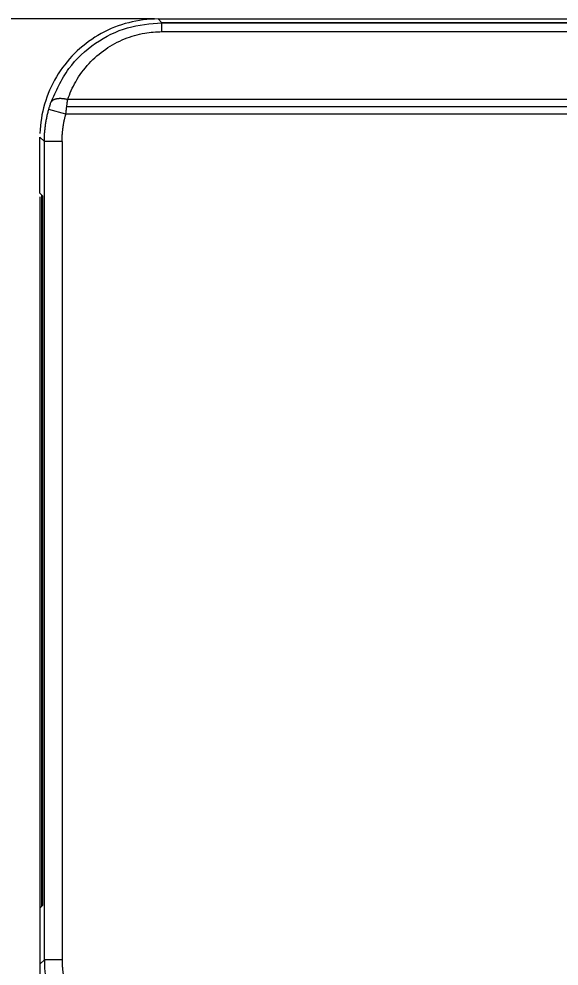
# Model space of a CAD drawing. Extents: x -778 to -614, y -2061 to -1833.
# Drawn here: x -697.45 to -688.26, y -1890.55 to -1874.44 of the extents above; entities that cross this region are included whole.
import ezdxf

# ---------------------------------------------------------------- set-up
doc = ezdxf.new("R2010")
doc.units = 0
doc.header["$MEASUREMENT"] = 0
doc.layers.add('3', color=7, linetype='Continuous')
doc.dimstyles.get("Standard").update_dxf_attribs({"dimtxt": 0.18, "dimasz": 0.18, "dimexe": 0.18, "dimexo": 0.0625, "dimgap": 0.09, "dimtad": 0, "dimtih": 1, "dimtoh": 1, "dimdec": 4, "dimzin": 0, "dimdsep": 46, "dimtxsty": 'Standard', "dimcen": 0.09, "dimadec": 0, "dimazin": 0, "dimtfac": 1, "dimtdec": 4, "dimtofl": 0, "dimtmove": 0, "dimatfit": 3, "dimfxl": 1, "dimtolj": 1, "dimtzin": 0, "dimarcsym": 0})

# ---------------------------------------------------------------- blocks, each defined once
blk = doc.blocks.new('*D82')
at = {"color": 0, "linetype": 'Continuous', "lineweight": 0}
for p, q in [((-697.091, -1877.465), (-697.091, -1897.642)), ((-656.891, -1877.465), (-656.891, -1897.642)), ((-696.911, -1897.462), (-683.498, -1897.462)), ((-657.071, -1897.462), (-670.485, -1897.462))]:
    blk.add_line(p, q, dxfattribs=at)
for points in [[(-696.911, -1897.432), (-696.911, -1897.492), (-697.091, -1897.462)], [(-657.071, -1897.432), (-657.071, -1897.492), (-656.891, -1897.462)]]:
    blk.add_solid(points, dxfattribs=at)
at = {"layer": 'Defpoints', "color": 0, "linetype": 'Continuous', "lineweight": 0}
for p in [(-697.091, -1877.402), (-656.891, -1877.402), (-656.891, -1897.462)]:
    blk.add_point(p, dxfattribs=at)
at = {"color": 0, "linetype": 'Continuous', "lineweight": 0, "insert": (-676.991, -1897.462), "char_height": 3.5, "attachment_point": 5}
blk.add_mtext('\\A1;40.20', dxfattribs=at)
blk = doc.blocks.new('*D83')
at = {"color": 0, "linetype": 'Continuous', "lineweight": 0}
for p, q in [((-695.144, -1874.438), (-705.631, -1874.438)), ((-705.451, -1874.618), (-705.451, -1881.643)), ((-705.451, -1892.348), (-705.451, -1885.323)), ((-695.144, -1892.528), (-705.631, -1892.528))]:
    blk.add_line(p, q, dxfattribs=at)
for points in [[(-705.481, -1874.618), (-705.421, -1874.618), (-705.451, -1874.438)], [(-705.481, -1892.348), (-705.421, -1892.348), (-705.451, -1892.528)]]:
    blk.add_solid(points, dxfattribs=at)
at = {"layer": 'Defpoints', "color": 0, "linetype": 'Continuous', "lineweight": 0}
for p in [(-695.082, -1874.438), (-705.451, -1892.528), (-695.082, -1892.528)]:
    blk.add_point(p, dxfattribs=at)
at = {"color": 0, "linetype": 'Continuous', "lineweight": 0, "insert": (-705.451, -1883.483), "char_height": 3.5, "attachment_point": 5}
blk.add_mtext('\\A1;18.09', dxfattribs=at)

msp = doc.modelspace()

# ---------------------------------------------------------------- linework, layer by layer
at = {"layer": '3', "color": 213, "linetype": 'Continuous', "lineweight": 0}
for p, q in [((-695.082, -1874.438), (-687.637, -1874.438)), ((-695.082, -1874.438), (-687.637, -1874.438)), ((-696.65, -1876.058), (-696.94, -1875.976)), ((-697.091, -1877.402), (-697.091, -1876.447)), ((-697.091, -1877.402), (-697.091, -1876.447)), ((-696.714, -1876.523), (-697.016, -1876.523)), ((-697.091, -1877.402), (-697.046, -1877.448)), ((-697.056, -1889.528), (-697.056, -1877.437)), ((-697.046, -1877.448), (-697.046, -1889.517)), ((-697.091, -1889.563), (-697.046, -1889.517)), ((-697.091, -1889.563), (-697.091, -1890.518)), ((-697.091, -1889.563), (-697.091, -1890.518)), ((-696.714, -1890.442), (-697.016, -1890.442))]:
    msp.add_line(p, q, dxfattribs=at)
at = {"layer": '3', "color": 18, "linetype": 'Continuous', "lineweight": 0}
for p, q in [((-695.018, -1874.501), (-695.082, -1874.438)), ((-695.018, -1874.501), (-687.628, -1874.501)), ((-687.628, -1874.504), (-695.018, -1874.504)), ((-695.018, -1874.654), (-687.571, -1874.654)), ((-663.175, -1875.81), (-696.619, -1875.81)), ((-663.175, -1876.058), (-696.65, -1876.058)), ((-696.634, -1875.925), (-663.198, -1875.925)), ((-697.016, -1876.523), (-697.091, -1876.447)), ((-697.016, -1890.442), (-697.016, -1876.523)), ((-697.011, -1890.442), (-697.011, -1876.523)), ((-696.714, -1876.523), (-696.714, -1890.442)), ((-697.016, -1890.442), (-697.091, -1890.518))]:
    msp.add_line(p, q, dxfattribs=at)
at = {"layer": '3', "color": 213, "linetype": 'Continuous', "lineweight": 0}
for points in [[(-695.082, -1874.438, 0), (-695.145, -1874.439, 0), (-695.208, -1874.442, 0), (-695.271, -1874.447, 0), (-695.334, -1874.453, 0), (-695.396, -1874.462, 0), (-695.458, -1874.473, 0), (-695.52, -1874.486, 0), (-695.581, -1874.501, 0), (-695.642, -1874.517, 0), (-695.703, -1874.536, 0), (-695.762, -1874.556, 0), (-695.821, -1874.579, 0), (-695.88, -1874.603, 0), (-695.937, -1874.629, 0), (-695.994, -1874.657, 0), (-696.05, -1874.686, 0), (-696.105, -1874.717, 0), (-696.159, -1874.75, 0), (-696.211, -1874.785, 0), (-696.263, -1874.821, 0), (-696.313, -1874.859, 0), (-696.363, -1874.899, 0), (-696.411, -1874.94, 0), (-696.457, -1874.982, 0), (-696.503, -1875.026, 0), (-696.547, -1875.072, 0), (-696.589, -1875.118, 0), (-696.63, -1875.166, 0), (-696.67, -1875.216, 0), (-696.708, -1875.266, 0), (-696.744, -1875.318, 0), (-696.778, -1875.37, 0), (-696.811, -1875.424, 0), (-696.843, -1875.479, 0), (-696.872, -1875.535, 0), (-696.9, -1875.592, 0), (-696.926, -1875.649, 0), (-696.95, -1875.707, 0), (-696.973, -1875.767, 0), (-696.993, -1875.826, 0), (-697.012, -1875.887, 0), (-697.028, -1875.948, 0), (-697.043, -1876.009, 0), (-697.056, -1876.071, 0), (-697.067, -1876.133, 0), (-697.075, -1876.195, 0), (-697.082, -1876.258, 0), (-697.087, -1876.321, 0), (-697.09, -1876.384, 0)], [(-695.082, -1874.438, 0), (-695.145, -1874.439, 0), (-695.208, -1874.442, 0), (-695.271, -1874.447, 0), (-695.334, -1874.453, 0), (-695.396, -1874.462, 0), (-695.458, -1874.473, 0), (-695.52, -1874.486, 0), (-695.581, -1874.501, 0), (-695.642, -1874.517, 0), (-695.703, -1874.536, 0), (-695.762, -1874.556, 0), (-695.821, -1874.579, 0), (-695.88, -1874.603, 0), (-695.937, -1874.629, 0), (-695.994, -1874.657, 0), (-696.05, -1874.686, 0), (-696.105, -1874.717, 0), (-696.159, -1874.75, 0), (-696.211, -1874.785, 0), (-696.263, -1874.821, 0), (-696.313, -1874.859, 0), (-696.363, -1874.899, 0), (-696.411, -1874.94, 0), (-696.457, -1874.982, 0), (-696.503, -1875.026, 0), (-696.547, -1875.072, 0), (-696.589, -1875.118, 0), (-696.63, -1875.166, 0), (-696.67, -1875.216, 0), (-696.708, -1875.266, 0), (-696.744, -1875.318, 0), (-696.778, -1875.37, 0), (-696.811, -1875.424, 0), (-696.843, -1875.479, 0), (-696.872, -1875.535, 0), (-696.9, -1875.592, 0), (-696.926, -1875.649, 0), (-696.95, -1875.707, 0), (-696.973, -1875.767, 0), (-696.993, -1875.826, 0), (-697.012, -1875.887, 0), (-697.028, -1875.948, 0), (-697.043, -1876.009, 0), (-697.056, -1876.071, 0), (-697.067, -1876.133, 0), (-697.075, -1876.195, 0), (-697.082, -1876.258, 0), (-697.087, -1876.321, 0), (-697.09, -1876.384, 0)], [(-696.619, -1875.81, 0), (-696.627, -1875.808, 0), (-696.635, -1875.806, 0), (-696.643, -1875.805, 0), (-696.651, -1875.803, 0), (-696.659, -1875.801, 0), (-696.667, -1875.8, 0), (-696.675, -1875.799, 0), (-696.683, -1875.798, 0), (-696.691, -1875.797, 0), (-696.698, -1875.796, 0), (-696.706, -1875.795, 0), (-696.714, -1875.794, 0), (-696.721, -1875.794, 0), (-696.729, -1875.793, 0), (-696.736, -1875.793, 0), (-696.743, -1875.793, 0), (-696.751, -1875.793, 0), (-696.758, -1875.793, 0), (-696.765, -1875.793, 0), (-696.772, -1875.794, 0), (-696.778, -1875.794, 0), (-696.785, -1875.795, 0), (-696.792, -1875.796, 0), (-696.798, -1875.796, 0), (-696.804, -1875.797, 0), (-696.81, -1875.799, 0), (-696.816, -1875.8, 0), (-696.822, -1875.801, 0), (-696.828, -1875.803, 0), (-696.833, -1875.804, 0), (-696.838, -1875.806, 0), (-696.844, -1875.808, 0), (-696.849, -1875.81, 0), (-696.853, -1875.812, 0), (-696.858, -1875.814, 0), (-696.862, -1875.816, 0), (-696.867, -1875.819, 0), (-696.871, -1875.821, 0), (-696.875, -1875.824, 0), (-696.878, -1875.827, 0), (-696.882, -1875.829, 0), (-696.885, -1875.832, 0), (-696.888, -1875.835, 0), (-696.891, -1875.839, 0), (-696.894, -1875.842, 0), (-696.896, -1875.845, 0), (-696.898, -1875.849, 0), (-696.9, -1875.852, 0), (-696.902, -1875.856, 0)]]:
    msp.add_polyline3d(points, dxfattribs=at)
for points, knots in [([(-696.77, -1875.571), (-696.719, -1875.471), (-696.563, -1875.198), (-696.174, -1874.837), (-695.62, -1874.554), (-695.216, -1874.519), (-695.018, -1874.501)], [0, 0, 0, 0, 0.163422, 0.459247, 0.735699, 1, 1, 1, 1]), ([(-697.016, -1876.523), (-697.016, -1876.499), (-697.015, -1876.452), (-697.011, -1876.381), (-697.005, -1876.311), (-696.996, -1876.242), (-696.986, -1876.174), (-696.973, -1876.107), (-696.958, -1876.041), (-696.946, -1875.997), (-696.94, -1875.976)], [0, 0, 0, 0, 0.128788, 0.256493, 0.383116, 0.508657, 0.633116, 0.756493, 0.878787, 1, 1, 1, 1])]:
    msp.add_open_spline(points, degree=3, knots=knots, dxfattribs=at)
at = {"layer": '3', "color": 18, "linetype": 'Continuous', "lineweight": 0}
for points, weights in [([(-695.018, -1874.654), (-695.018, -1874.561), (-695.018, -1874.505), (-695.018, -1874.5)], [1.13075930961, 1.00163956505, 0.968145373756, 1.03027673574]), ([(-696.714, -1876.523), (-696.714, -1876.365), (-696.693, -1876.209), (-696.65, -1876.058)], [1, 0.993670635364, 0.993670635364, 1])]:
    msp.add_rational_spline(points, weights, degree=3, dxfattribs=at)
for points, knots in [([(-696.619, -1875.81), (-696.584, -1875.705), (-696.487, -1875.488), (-696.271, -1875.192), (-695.986, -1874.944), (-695.661, -1874.768), (-695.333, -1874.673), (-695.115, -1874.654), (-695.018, -1874.654)], [0, 0, 0, 0, 0.167419, 0.356745, 0.535882, 0.705775, 0.868628, 1, 1, 1, 1]), ([(-696.94, -1875.976), (-696.938, -1875.969), (-696.934, -1875.955), (-696.928, -1875.935), (-696.921, -1875.912), (-696.913, -1875.887), (-696.907, -1875.868), (-696.904, -1875.859)], [0, 0, 0, 0, 0.167278, 0.333898, 0.500673, 0.752074, 1, 1, 1, 1]), ([(-696.65, -1876.058), (-696.647, -1876.037), (-696.643, -1875.995), (-696.637, -1875.95), (-696.634, -1875.922), (-696.632, -1875.91), (-696.63, -1875.892), (-696.627, -1875.869), (-696.623, -1875.841), (-696.621, -1875.821), (-696.619, -1875.81)], [0, 0, 0, 0, 0.233765, 0.496567, 0.522095, 0.570936, 0.643099, 0.738612, 0.857538, 1, 1, 1, 1])]:
    msp.add_open_spline(points, degree=3, knots=knots, dxfattribs=at)
for points, degree in [([(-696.904, -1875.859), (-696.861, -1875.762), (-696.818, -1875.665), (-696.77, -1875.571)], 3), ([(-697.016, -1890.442), (-697.016, -1890.627), (-696.99, -1890.812), (-696.94, -1890.99)], 3), ([(-696.714, -1890.442), (-696.714, -1890.679), (-696.65, -1890.908)], 2)]:
    msp.add_open_spline(points, degree=degree, dxfattribs=at)

# ---------------------------------------------------------------- dimensions: what is measured, and where the dimension line sits
at = {"linetype": 'Continuous', "lineweight": 0}
dim = msp.add_linear_dim(base=(-705.451, -1892.528), p1=(-695.082, -1874.438), p2=(-695.082, -1892.528), angle=90, dimstyle='Standard', override={"dimtxt": 3.5, "dimdec": 2, "dimdsep": 0, "dimtdec": 2, "dimlwd": 0, "dimlwe": 0}, dxfattribs=at)
dim.commit()
dim.dimension.update_dxf_attribs({"geometry": '*D83', "text_midpoint": (-705.451, -1883.483)})
dim = msp.add_linear_dim(base=(-656.891, -1897.462), p1=(-697.091, -1877.402), p2=(-656.891, -1877.402), dimstyle='Standard', override={"dimtxt": 3.5, "dimdec": 2, "dimdsep": 0, "dimtdec": 2, "dimlwd": 0, "dimlwe": 0}, dxfattribs=at)
dim.commit()
dim.dimension.update_dxf_attribs({"geometry": '*D82', "text_midpoint": (-676.991, -1897.462)})

doc.saveas('drawing.dxf')
